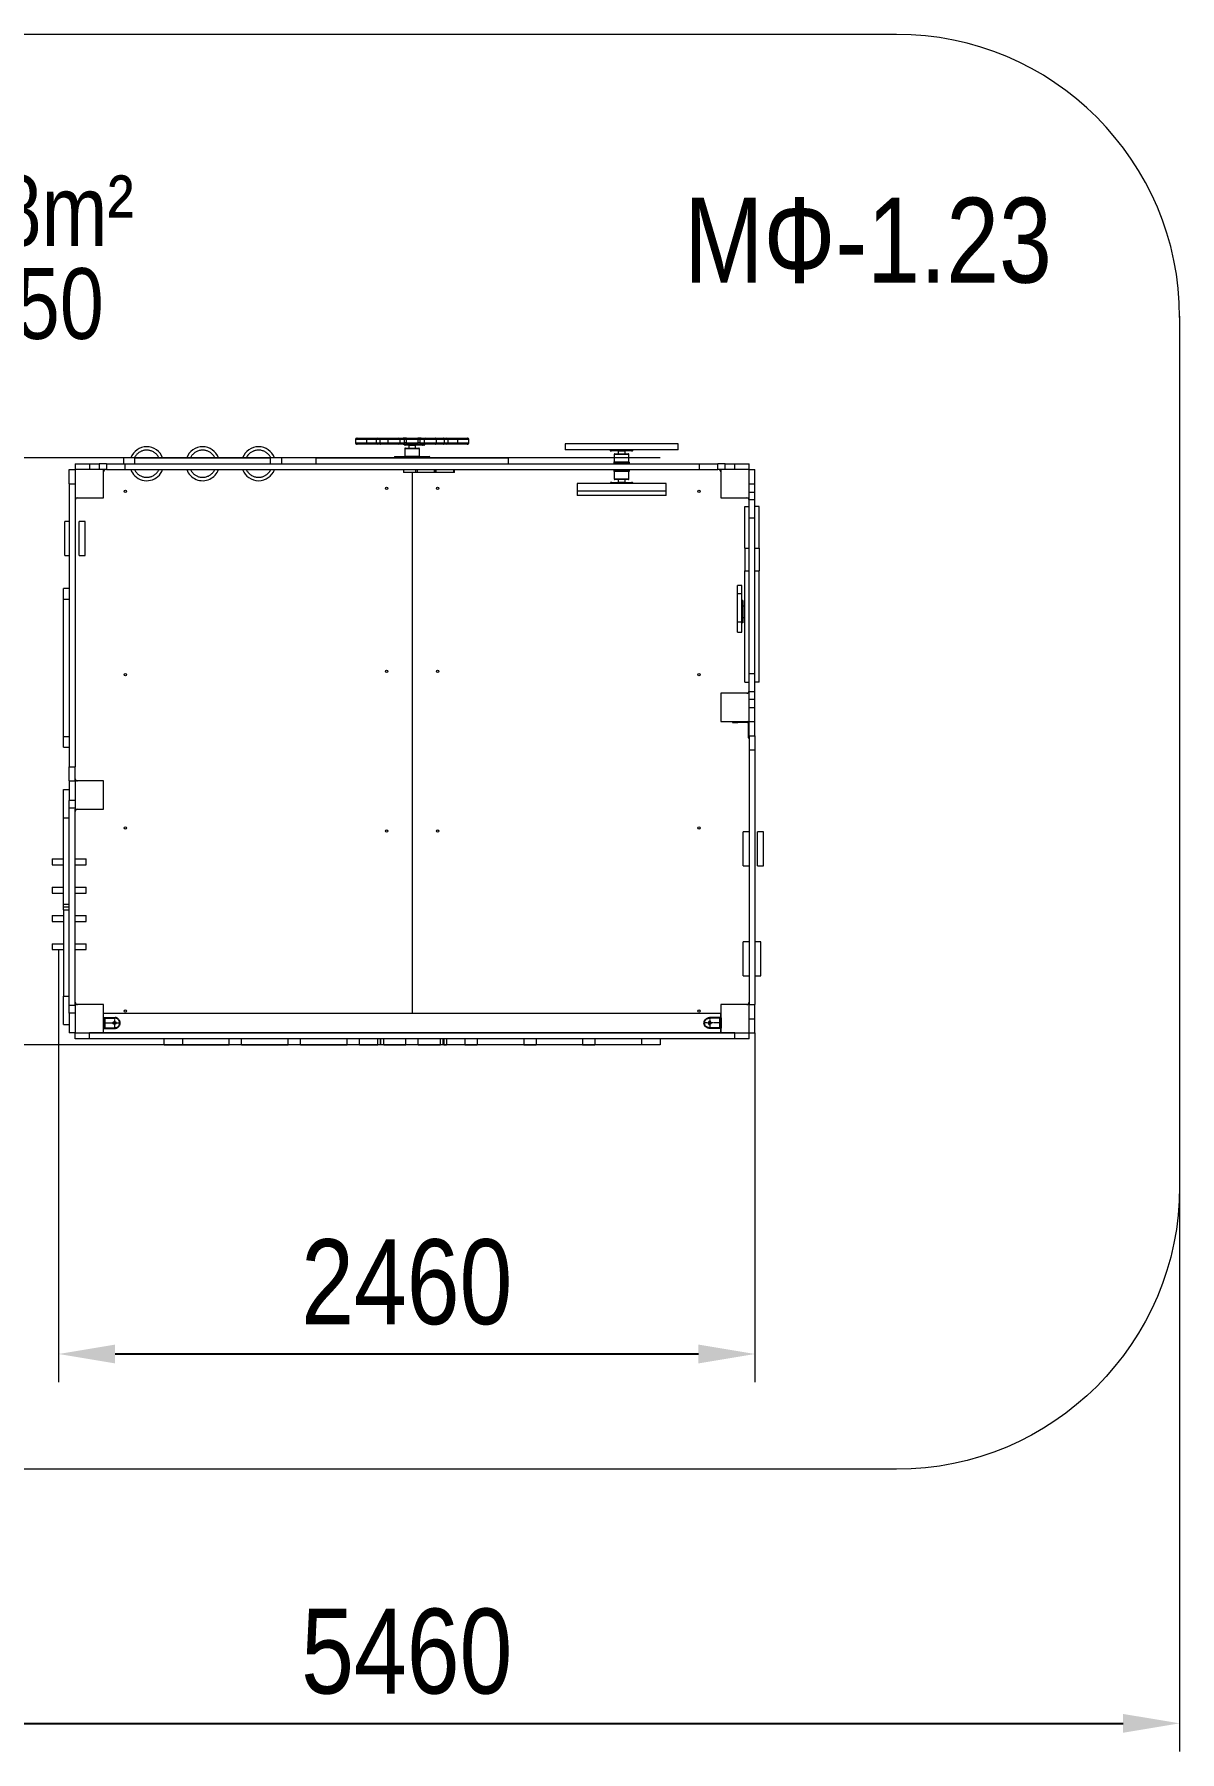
# Model space of a CAD drawing. Header units: millimetres. Extents: x -3564 to 2773, y -3514 to 2554.
# Drawn here: x -1273 to 2773, y -3514 to 2554 of the extents above; entities that cross this region are included whole.
import ezdxf

# ---------------------------------------------------------------- set-up
doc = ezdxf.new("R2010")
doc.units = ezdxf.units.MM
doc.linetypes.add('ACAD_ISO02W100', pattern=[15, 12, -3])
doc.linetypes.add('CENTER2', pattern=[28.575, 19.05, -3.175, 3.175, -3.175])
for name, color, linetype in [('DiKom', 7, 'Continuous'), ('DIKOM_АРТИКУЛ', 7, 'Continuous'), ('DIKOM_РАЗМЕР_ЗОНА', 7, 'Continuous'), ('DIKOM_РАЗМЕР_ОБЪЕКТА', 7, 'Continuous')]:
    doc.layers.add(name, color=color, linetype=linetype)
doc.layers.add('Невид.', color=5, linetype='ACAD_ISO02W100', lineweight=25)
doc.layers.add('Оси', color=1, linetype='CENTER2', lineweight=15)
doc.styles.add('style1', font='arialbd.ttf', dxfattribs={"width": 0.8})
doc.dimstyles.new('1-50', dxfattribs={"dimtxt": 300, "dimasz": 200, "dimexe": 100, "dimexo": 0, "dimgap": 100, "dimtad": 1, "dimtoh": 1, "dimtxsty": 'style1', "dimcen": 200, "dimclrd": 7, "dimclre": 7, "dimclrt": 7, "dimadec": 1, "dimazin": 2, "dimtfac": 1, "dimtmove": 0, "dimatfit": 2, "dimfxl": 0, "dimlwd": 25, "dimlwe": 18, "dimarcsym": 0})

# ---------------------------------------------------------------- blocks, each defined once
blk = doc.blocks.new('*D12')
at = {"layer": 'Defpoints', "color": 0, "transparency": 16777216}
for p in [(-2687.5, -1516.3), (2772.5, -1516.3), (2772.5, -3413.9)]:
    blk.add_point(p, dxfattribs=at)
at = {"layer": 'DIKOM_РАЗМЕР_ЗОНА', "color": 7, "lineweight": 18, "transparency": 16777216}
for p, q in [((-2687.5, -1516.3), (-2687.5, -3513.9)), ((2772.5, -1516.3), (2772.5, -3513.9))]:
    blk.add_line(p, q, dxfattribs=at)
at = {"layer": 'DIKOM_РАЗМЕР_ЗОНА', "color": 7, "lineweight": 25, "transparency": 16777216}
blk.add_line((-2487.5, -3413.9), (2572.5, -3413.9), dxfattribs=at)
at = {"layer": 'DIKOM_РАЗМЕР_ЗОНА', "color": 7, "transparency": 16777216}
for points in [[(-2487.5, -3380.6), (-2487.5, -3447.2), (-2687.5, -3413.9)], [(2572.5, -3380.6), (2572.5, -3447.2), (2772.5, -3413.9)]]:
    blk.add_solid(points, dxfattribs=at)
at = {"layer": 'DIKOM_РАЗМЕР_ЗОНА', "color": 7, "transparency": 16777216, "insert": (42.5, -3160.7), "char_height": 300, "attachment_point": 5, "style": 'style1'}
blk.add_mtext('{\\fArial|b0|i0|c204|p34;5460}', dxfattribs=at)
blk = doc.blocks.new('A$C713B4962')
at = {"layer": 'Невид.', "ltscale": 0.25}
for p, q in [((0, 2), (0, 42)), ((0, 5), (36, 5)), ((0, 2), (36, 2)), ((36, 2), (36, 42))]:
    blk.add_line(p, q, dxfattribs=at)
blk.add_circle((18, 41), 4.5, dxfattribs=at)
blk.add_arc((18, 42), 18, 0, 180, dxfattribs=at)
at = {"layer": 'Оси', "ltscale": 0.25}
for p, q in [((0, 41), (36, 41)), ((18, 0), (18, 60))]:
    blk.add_line(p, q, dxfattribs=at)
blk = doc.blocks.new('*D10')
at = {"layer": 'Defpoints', "color": 0, "transparency": 16777216}
for p in [(-1187.5, -680.3), (1272.5, -974.3), (1272.5, -2108.9)]:
    blk.add_point(p, dxfattribs=at)
at = {"layer": 'DIKOM_РАЗМЕР_ОБЪЕКТА', "color": 7, "lineweight": 18, "transparency": 16777216}
for p, q in [((-1187.5, -680.3), (-1187.5, -2208.9)), ((1272.5, -974.3), (1272.5, -2208.9))]:
    blk.add_line(p, q, dxfattribs=at)
at = {"layer": 'DIKOM_РАЗМЕР_ОБЪЕКТА', "color": 7, "lineweight": 25, "transparency": 16777216}
blk.add_line((-987.5, -2108.9), (1072.5, -2108.9), dxfattribs=at)
at = {"layer": 'DIKOM_РАЗМЕР_ОБЪЕКТА', "color": 7, "transparency": 16777216}
for points in [[(-987.5, -2075.6), (-987.5, -2142.2), (-1187.5, -2108.9)], [(1072.5, -2075.6), (1072.5, -2142.2), (1272.5, -2108.9)]]:
    blk.add_solid(points, dxfattribs=at)
at = {"layer": 'DIKOM_РАЗМЕР_ОБЪЕКТА', "color": 7, "transparency": 16777216, "insert": (42.5, -1855.7), "char_height": 300, "attachment_point": 5, "style": 'style1'}
blk.add_mtext('{\\fArial|b0|i0|c204|p34;2460}', dxfattribs=at)
blk = doc.blocks.new('*D11')
at = {"layer": 'Defpoints', "color": 0, "transparency": 16777216}
for p in [(-1476, 1057.7), (937.5, 1057.7), (937.5, -1016.3)]:
    blk.add_point(p, dxfattribs=at)
at = {"layer": 'DIKOM_РАЗМЕР_ОБЪЕКТА', "color": 7, "lineweight": 18, "transparency": 16777216}
for p, q in [((937.5, 1057.7), (-1576, 1057.7)), ((937.5, -1016.3), (-1576, -1016.3))]:
    blk.add_line(p, q, dxfattribs=at)
at = {"layer": 'DIKOM_РАЗМЕР_ОБЪЕКТА', "color": 7, "lineweight": 25, "transparency": 16777216}
blk.add_line((-1476, -816.3), (-1476, 857.7), dxfattribs=at)
at = {"layer": 'DIKOM_РАЗМЕР_ОБЪЕКТА', "color": 7, "transparency": 16777216}
for points in [[(-1509.3, 857.7), (-1442.6, 857.7), (-1476, 1057.7)], [(-1509.3, -816.3), (-1442.6, -816.3), (-1476, -1016.3)]]:
    blk.add_solid(points, dxfattribs=at)
at = {"layer": 'DIKOM_РАЗМЕР_ОБЪЕКТА', "color": 7, "transparency": 16777216, "insert": (-1729.2, 20.7), "char_height": 300, "attachment_point": 5, "rotation": 90, "style": 'style1'}
blk.add_mtext('{\\fArial|b0|i0|c204|p34;2070}', dxfattribs=at)

msp = doc.modelspace()

# ---------------------------------------------------------------- linework, layer by layer
at = {"layer": 'DiKom', "color": 7, "linetype": 'Continuous', "lineweight": 15}
for p, q in [((-138.482, 1121.719), (-138.482, 1110.719)), ((-137.77, 1121.719), (-138.482, 1121.719)), ((-138.482, 1110.719), (-137.77, 1110.719)), ((-100.112, 1121.719), (-137.77, 1121.719)), ((-137.77, 1110.719), (-137.77, 1121.719)), ((-137.77, 1110.719), (-100.112, 1110.719)), ((-133.482, 1126.719), (-132.788, 1126.719)), ((-132.788, 1105.719), (-133.482, 1105.719)), ((-132.788, 1126.719), (-101.406, 1126.719)), ((-101.406, 1105.719), (-132.788, 1105.719)), ((-101.406, 1126.719), (-60.591, 1126.719)), ((-60.591, 1105.719), (-101.406, 1105.719)), ((-100.112, 1121.719), (-100.112, 1110.719)), ((-65.591, 1121.719), (-100.112, 1121.719)), ((-100.112, 1110.719), (-65.591, 1110.719)), ((-65.591, 1121.719), (-65.591, 1110.719)), ((-52.727, 1121.719), (-65.591, 1121.719)), ((-65.591, 1110.719), (-52.727, 1110.719)), ((-60.591, 1126.719), (-49.871, 1126.719)), ((-49.871, 1105.719), (-60.591, 1105.719)), ((-23.525, 1121.719), (-52.727, 1121.719)), ((-52.727, 1121.719), (-52.727, 1110.719)), ((-52.727, 1110.719), (-23.525, 1110.719)), ((-49.871, 1126.719), (-21.399, 1126.719)), ((-21.399, 1105.719), (-49.871, 1105.719)), ((18.209, 1121.719), (-23.525, 1121.719)), ((-23.525, 1110.719), (-23.525, 1121.719)), ((-23.525, 1110.719), (18.209, 1110.719)), ((-21.399, 1126.719), (13.38, 1126.719)), ((13.38, 1105.719), (-21.399, 1105.719)), ((13.38, 1126.719), (29.543, 1126.719)), ((29.543, 1105.719), (13.38, 1105.719)), ((18.209, 1121.719), (18.209, 1110.719)), ((34.373, 1121.719), (18.209, 1121.719)), ((18.209, 1110.719), (34.373, 1110.719)), ((41.328, 1126.719), (29.543, 1126.719)), ((29.543, 1105.719), (41.328, 1105.719)), ((34.373, 1110.719), (34.373, 1121.719)), ((40.265, 1121.719), (34.373, 1121.719)), ((40.265, 1110.719), (34.373, 1110.719)), ((34.576, 1105.719), (34.576, 1103.719)), ((34.576, 1103.719), (51.705, 1103.719)), ((50.279, 1101.719), (36.576, 1101.719)), ((40.265, 1121.719), (40.265, 1110.719)), ((82.771, 1121.719), (40.265, 1121.719)), ((40.265, 1110.719), (82.771, 1110.719)), ((41.328, 1126.719), (81.708, 1126.719)), ((81.708, 1105.719), (41.328, 1105.719)), ((49.518, 1100.719), (49.518, 1091.719)), ((55.518, 1100.719), (49.518, 1100.719)), ((97.408, 1101.719), (50.279, 1101.719)), ((51.705, 1103.719), (51.705, 1105.719)), ((51.705, 1103.719), (97.91, 1103.719)), ((73.518, 1100.719), (55.518, 1100.719)), ((73.518, 1091.719), (73.518, 1100.719)), ((93.493, 1126.719), (81.708, 1126.719)), ((81.708, 1105.719), (93.493, 1105.719)), ((88.663, 1121.719), (82.771, 1121.719)), ((82.771, 1110.719), (82.771, 1121.719)), ((88.663, 1110.719), (82.771, 1110.719)), ((104.827, 1121.719), (88.663, 1121.719)), ((88.663, 1121.719), (88.663, 1110.719)), ((88.663, 1110.719), (104.827, 1110.719)), ((93.493, 1126.719), (109.656, 1126.719)), ((109.656, 1105.719), (93.493, 1105.719)), ((103.402, 1101.719), (97.408, 1101.719)), ((97.91, 1103.719), (97.91, 1105.719)), ((97.91, 1103.719), (105.402, 1103.719)), ((146.561, 1121.719), (104.827, 1121.719)), ((104.827, 1110.719), (104.827, 1121.719)), ((104.827, 1110.719), (146.561, 1110.719)), ((105.402, 1103.719), (105.402, 1105.719)), ((109.656, 1126.719), (144.435, 1126.719)), ((144.435, 1105.719), (109.656, 1105.719)), ((144.435, 1126.719), (172.907, 1126.719)), ((172.907, 1105.719), (144.435, 1105.719)), ((146.561, 1121.719), (146.561, 1110.719)), ((175.763, 1121.719), (146.561, 1121.719)), ((146.561, 1110.719), (175.763, 1110.719)), ((172.907, 1126.719), (183.626, 1126.719)), ((183.626, 1105.719), (172.907, 1105.719)), ((175.763, 1110.719), (175.763, 1121.719)), ((188.626, 1121.719), (175.763, 1121.719)), ((175.763, 1110.719), (188.626, 1110.719)), ((183.626, 1126.719), (224.442, 1126.719)), ((224.442, 1105.719), (183.626, 1105.719)), ((188.626, 1110.719), (188.626, 1121.719)), ((223.148, 1121.719), (188.626, 1121.719)), ((188.626, 1110.719), (223.148, 1110.719)), ((260.806, 1121.719), (223.148, 1121.719)), ((223.148, 1110.719), (223.148, 1121.719)), ((223.148, 1110.719), (260.806, 1110.719)), ((224.442, 1126.719), (255.824, 1126.719)), ((255.824, 1105.719), (224.442, 1105.719)), ((255.824, 1126.719), (256.518, 1126.719)), ((256.518, 1105.719), (255.824, 1105.719)), ((260.806, 1121.719), (260.806, 1110.719)), ((261.518, 1121.719), (260.806, 1121.719)), ((260.806, 1110.719), (261.518, 1110.719)), ((261.518, 1110.719), (261.518, 1121.719)), ((601.518, 1106.719), (601.518, 1085.719)), ((601.518, 1106.719), (601.518, 1085.719)), ((1001.518, 1106.719), (601.518, 1106.719)), ((1001.518, 1085.719), (1001.518, 1106.719)), ((1001.518, 1085.719), (1001.518, 1106.719)), ((-1128.482, 1036.719), (-1128.482, 1015.719)), ((-1128.482, 1036.719), (-1078.482, 1036.719)), ((-1078.482, 1036.719), (-1078.482, 1015.719)), ((-1078.482, 1036.719), (-1043.977, 1036.719)), ((-1043.977, 1036.719), (-1043.977, 1015.719)), ((-1017.747, 1036.719), (-1043.977, 1036.719)), ((-1017.747, 1036.719), (-1017.747, 1015.719)), ((-1017.747, 1036.719), (-953.482, 1036.719)), ((-958.482, 1057.719), (-958.482, 1036.719)), ((-918.482, 1057.719), (-958.482, 1057.719)), ((-958.482, 1048.719), (-958.482, 1036.719)), ((-953.482, 1036.719), (-953.482, 1015.719)), ((-953.482, 1036.719), (1076.518, 1036.719)), ((-918.482, 1036.719), (-918.482, 1057.719)), ((-918.482, 1057.719), (-438.482, 1057.719)), ((-438.482, 1036.719), (-438.482, 1057.719)), ((-398.482, 1057.719), (-438.482, 1057.719)), ((-398.482, 1036.719), (-398.482, 1057.719)), ((-398.482, 1036.719), (-398.482, 1048.719)), ((-278.482, 1056.719), (-278.482, 1036.719)), ((401.518, 1056.719), (-278.482, 1056.719)), ((-1.112, 1059.719), (-1.112, 1056.719)), ((17.304, 1059.719), (-1.112, 1059.719)), ((0.888, 1061.719), (17.365, 1061.719)), ((17.304, 1059.719), (17.304, 1056.719)), ((42.577, 1059.719), (17.304, 1059.719)), ((17.365, 1061.719), (43.144, 1061.719)), ((35.518, 1089.719), (35.518, 1063.719)), ((61.518, 1089.719), (35.518, 1089.719)), ((35.518, 1063.719), (61.518, 1063.719)), ((37.518, 1091.719), (61.518, 1091.719)), ((51.173, 1060.255), (51.173, 1056.719)), ((71.863, 1060.255), (51.173, 1060.255)), ((51.543, 1061.987), (71.493, 1061.987)), ((61.518, 1091.719), (85.518, 1091.719)), ((87.518, 1089.719), (61.518, 1089.719)), ((61.518, 1063.719), (87.518, 1063.719)), ((71.863, 1060.255), (71.863, 1056.719)), ((79.522, 1061.724), (79.891, 1061.719)), ((79.891, 1061.719), (105.671, 1061.719)), ((105.732, 1059.719), (80.458, 1059.719)), ((87.518, 1063.719), (87.518, 1089.719)), ((105.671, 1061.719), (122.148, 1061.719)), ((105.732, 1059.719), (105.732, 1056.719)), ((124.148, 1059.719), (105.732, 1059.719)), ((124.148, 1056.719), (124.148, 1059.719)), ((401.518, 1036.719), (401.518, 1056.719)), ((1001.518, 1085.719), (601.518, 1085.719)), ((760.833, 1085.719), (760.833, 1083.719)), ((760.833, 1083.719), (764.455, 1083.719)), ((765.731, 1081.719), (762.833, 1081.719)), ((764.455, 1083.719), (764.455, 1085.719)), ((764.455, 1083.719), (782.125, 1083.719)), ((783.815, 1081.719), (765.731, 1081.719)), ((773.518, 1040.255), (773.518, 1036.719)), ((773.518, 1040.255), (773.518, 1036.719)), ((775.498, 1040.255), (773.518, 1040.255)), ((775.499, 1040.255), (773.518, 1040.255)), ((774.518, 1041.987), (776.433, 1041.987)), ((774.518, 1041.987), (776.428, 1041.987)), ((775.499, 1040.255), (775.499, 1036.719)), ((775.518, 1069.719), (775.518, 1043.719)), ((775.518, 1069.719), (775.518, 1043.719)), ((775.613, 1069.719), (775.518, 1069.719)), ((827.518, 1069.719), (775.518, 1069.719)), ((775.518, 1043.719), (827.518, 1043.719)), ((827.518, 1069.719), (775.613, 1069.719)), ((777.373, 1041.987), (777.277, 1041.927)), ((777.518, 1071.719), (825.518, 1071.719)), ((777.518, 1071.719), (825.518, 1071.719)), ((782.527, 1039.719), (778.471, 1039.719)), ((780.211, 1041.724), (780.389, 1041.719)), ((780.389, 1041.719), (784.526, 1041.719)), ((782.125, 1083.719), (791.838, 1083.719)), ((782.527, 1039.719), (782.527, 1036.719)), ((804.192, 1039.719), (782.527, 1039.719)), ((793.774, 1081.719), (783.815, 1081.719)), ((784.526, 1041.719), (804.106, 1041.719)), ((789.518, 1080.719), (789.518, 1071.719)), ((789.518, 1080.719), (789.518, 1071.719)), ((813.518, 1080.719), (789.518, 1080.719)), ((791.838, 1083.719), (791.838, 1085.719)), ((791.838, 1083.719), (803.39, 1083.719)), ((803.151, 1081.719), (793.774, 1081.719)), ((812.302, 1081.719), (803.303, 1081.719)), ((803.39, 1083.719), (814.274, 1083.719)), ((804.106, 1041.719), (822.248, 1041.719)), ((824.248, 1039.719), (804.192, 1039.719)), ((820.118, 1081.719), (812.302, 1081.719)), ((813.518, 1071.719), (813.518, 1080.719)), ((813.518, 1071.719), (813.518, 1080.719)), ((814.274, 1083.719), (814.274, 1085.719)), ((814.274, 1083.719), (821.894, 1083.719)), ((836.472, 1081.719), (820.118, 1081.719)), ((821.894, 1083.719), (837.875, 1083.719)), ((822.248, 1041.719), (824.14, 1041.719)), ((824.14, 1041.719), (824.39, 1041.739)), ((824.248, 1036.719), (824.248, 1039.719)), ((826.1, 1039.719), (824.248, 1039.719)), ((826.608, 1041.987), (828.518, 1041.987)), ((827.369, 1041.987), (828.518, 1041.987)), ((827.518, 1043.719), (827.518, 1069.719)), ((827.518, 1043.719), (827.518, 1069.719)), ((828.326, 1040.255), (828.326, 1036.719)), ((829.518, 1040.255), (828.326, 1040.255)), ((829.518, 1036.719), (829.518, 1040.255)), ((829.518, 1036.719), (829.518, 1040.255)), ((838.862, 1081.719), (836.472, 1081.719)), ((837.875, 1083.719), (837.875, 1085.719)), ((837.875, 1083.719), (840.862, 1083.719)), ((840.862, 1083.719), (840.862, 1085.719)), ((1076.518, 1015.719), (1076.518, 1036.719)), ((1076.518, 1036.719), (1140.782, 1036.719)), ((1140.782, 1015.719), (1140.782, 1036.719)), ((1167.013, 1036.719), (1140.782, 1036.719)), ((1167.013, 1015.719), (1167.013, 1036.719)), ((1167.013, 1036.719), (1201.518, 1036.719)), ((1201.518, 1015.719), (1201.518, 1036.719)), ((1201.518, 1036.719), (1251.518, 1036.719)), ((1251.518, 1015.719), (1251.518, 1036.719)), ((-1149.482, 1015.719), (-1128.482, 1015.719)), ((-1149.482, 965.719), (-1149.482, 1015.719)), ((-1036.6, 1015.719), (-1128.482, 1015.719)), ((-1128.482, 1015.719), (-1128.482, 915.719)), ((-1017.747, 1015.719), (-1036.6, 1015.719)), ((-1028.482, 915.719), (-1028.482, 1015.719)), ((-1017.747, 1015.719), (-953.482, 1015.719)), ((-953.482, 1015.719), (1076.518, 1015.719)), ((31.518, 1015.719), (31.518, 1005.719)), ((75.158, 1005.719), (31.518, 1005.719)), ((61.518, 1005.719), (61.518, -904.281)), ((75.158, 1005.719), (75.158, 1015.719)), ((80.635, 1005.719), (75.158, 1005.719)), ((80.635, 1005.719), (80.635, 1015.719)), ((140.212, 1005.719), (80.635, 1005.719)), ((140.212, 1005.719), (140.212, 1015.719)), ((140.828, 1005.719), (140.212, 1005.719)), ((140.828, 1015.719), (140.828, 1005.719)), ((146.066, 1005.719), (140.828, 1005.719)), ((146.066, 1005.719), (146.066, 1015.719)), ((209.161, 1005.719), (146.066, 1005.719)), ((209.161, 1005.719), (209.161, 1015.719)), ((211.066, 1005.719), (209.161, 1005.719)), ((211.066, 1005.719), (211.066, 1015.719)), ((773.518, 1015.719), (773.518, 1012.183)), ((773.518, 1012.183), (775.499, 1012.183)), ((776.428, 1010.451), (774.518, 1010.451)), ((775.499, 1012.183), (775.499, 1015.719)), ((775.518, 1008.719), (775.518, 982.719)), ((827.518, 1008.719), (775.518, 1008.719)), ((775.518, 982.719), (827.518, 982.719)), ((825.518, 980.719), (777.518, 980.719)), ((778.471, 1012.719), (782.527, 1012.719)), ((784.526, 1010.719), (780.389, 1010.719)), ((782.527, 1012.719), (782.527, 1015.719)), ((782.527, 1012.719), (820.509, 1012.719)), ((818.51, 1010.719), (784.526, 1010.719)), ((789.518, 980.719), (789.518, 971.719)), ((789.518, 971.719), (813.518, 971.719)), ((813.518, 971.719), (813.518, 980.719)), ((822.646, 1010.719), (818.51, 1010.719)), ((820.509, 1012.719), (820.509, 1015.719)), ((820.509, 1012.719), (824.564, 1012.719)), ((822.825, 1010.714), (822.646, 1010.719)), ((828.518, 1010.451), (826.608, 1010.451)), ((827.518, 982.719), (827.518, 1008.719)), ((827.537, 1012.183), (827.537, 1015.719)), ((827.537, 1012.183), (829.518, 1012.183)), ((829.518, 1012.183), (829.518, 1015.719)), ((1076.518, 1015.719), (1140.782, 1015.719)), ((1159.636, 1015.719), (1140.782, 1015.719)), ((1151.518, 1015.719), (1151.518, 915.719)), ((1251.518, 1015.719), (1159.636, 1015.719)), ((1251.518, 1015.719), (1272.518, 1015.719)), ((1251.518, 915.719), (1251.518, 1015.719)), ((1272.518, 965.719), (1272.518, 1015.719)), ((-1149.482, 965.719), (-1128.482, 965.719)), ((-1149.482, 965.719), (-1149.482, -34.281)), ((-1128.482, 965.719), (-1128.482, -34.281)), ((-1128.482, 915.719), (-1028.482, 915.719)), ((644.608, 966.719), (644.608, 939.719)), ((958.608, 966.719), (644.608, 966.719)), ((644.608, 939.719), (644.608, 924.719)), ((958.608, 939.719), (644.608, 939.719)), ((958.608, 924.719), (644.608, 924.719)), ((762.174, 968.719), (762.174, 966.719)), ((765.161, 968.719), (762.174, 968.719)), ((764.174, 970.719), (766.564, 970.719)), ((791.838, 968.719), (765.161, 968.719)), ((765.161, 968.719), (765.161, 966.719)), ((766.564, 970.719), (793.774, 970.719)), ((811.198, 968.719), (791.838, 968.719)), ((791.838, 968.719), (791.838, 966.719)), ((793.774, 970.719), (809.262, 970.719)), ((809.262, 970.719), (836.472, 970.719)), ((811.198, 968.719), (811.198, 966.719)), ((837.875, 968.719), (811.198, 968.719)), ((836.472, 970.719), (838.862, 970.719)), ((837.875, 968.719), (837.875, 966.719)), ((840.862, 968.719), (837.875, 968.719)), ((840.862, 966.719), (840.862, 968.719)), ((958.608, 939.719), (958.608, 966.719)), ((958.608, 924.719), (958.608, 939.719)), ((1151.518, 915.719), (1251.518, 915.719)), ((1251.518, 965.719), (1272.518, 965.719)), ((1251.518, 936.214), (1272.518, 936.214)), ((1251.518, 909.983), (1251.518, 915.719)), ((1272.518, 936.214), (1272.518, 965.719)), ((1272.518, 909.983), (1272.518, 936.214)), ((1236.518, 885.464), (1251.518, 885.464)), ((1236.518, 738.534), (1236.518, 885.464)), ((1251.518, 909.983), (1272.518, 909.983)), ((1251.518, 845.719), (1251.518, 909.983)), ((1272.518, 845.719), (1272.518, 909.983)), ((1287.518, 885.464), (1272.518, 885.464)), ((1287.518, 738.534), (1287.518, 885.464)), ((-1149.482, 832.48), (-1165.482, 832.48)), ((-1165.482, 712.48), (-1165.482, 832.48)), ((-1093.482, 832.48), (-1114.482, 832.48)), ((-1114.482, 712.48), (-1114.482, 832.48)), ((-1093.482, 712.48), (-1093.482, 832.48)), ((1251.518, 845.719), (1272.518, 845.719)), ((1251.518, 295.719), (1251.518, 845.719)), ((1272.518, 295.719), (1272.518, 845.719)), ((1236.518, 738.534), (1251.518, 738.534)), ((1236.518, 738.534), (1236.518, 658.084)), ((1272.518, 738.534), (1287.518, 738.534)), ((1287.518, 738.534), (1287.518, 658.084)), ((-1165.482, 712.48), (-1149.482, 712.48)), ((-1114.482, 712.48), (-1093.482, 712.48)), ((1236.518, 658.084), (1251.518, 658.084)), ((1236.518, 264.822), (1236.518, 658.084)), ((1272.518, 658.084), (1287.518, 658.084)), ((1287.518, 264.822), (1287.518, 658.084)), ((-1149.482, 595.719), (-1170.482, 595.719)), ((-1170.482, 73.232), (-1170.482, 595.719)), ((-1170.482, 558.206), (-1149.482, 558.206)), ((1226.018, 605.886), (1211.018, 605.886)), ((1211.018, 577.692), (1211.018, 605.886)), ((1211.018, 577.692), (1226.018, 577.692)), ((1211.018, 477.957), (1211.018, 577.692)), ((1226.018, 577.692), (1226.018, 605.886)), ((1226.018, 477.957), (1226.018, 577.692)), ((1230.018, 553.014), (1226.018, 553.014)), ((1230.018, 553.014), (1230.018, 540.476)), ((1230.018, 540.476), (1226.018, 540.476)), ((1226.018, 540.476), (1226.018, 505.575)), ((1230.018, 505.575), (1226.018, 505.575)), ((1230.018, 540.476), (1230.018, 505.575)), ((1236.518, 533.014), (1230.018, 533.014)), ((1230.018, 505.575), (1230.018, 474.096)), ((1230.018, 493.014), (1236.518, 493.014)), ((1211.018, 477.957), (1226.018, 477.957)), ((1211.018, 441.216), (1211.018, 477.957)), ((1211.018, 441.216), (1226.018, 441.216)), ((1226.018, 441.216), (1226.018, 477.957)), ((1230.018, 474.096), (1226.018, 474.096)), ((1236.518, 264.822), (1251.518, 264.822)), ((1251.518, 295.719), (1272.518, 295.719)), ((1251.518, 231.454), (1251.518, 295.719)), ((1272.518, 231.454), (1272.518, 295.719)), ((1287.518, 264.822), (1272.518, 264.822)), ((1151.518, 225.719), (1151.518, 125.719)), ((1251.518, 225.719), (1151.518, 225.719)), ((1251.518, 231.454), (1272.518, 231.454)), ((1251.518, 225.719), (1251.518, 231.454)), ((1251.518, 125.719), (1251.518, 225.719)), ((1251.518, 205.224), (1272.518, 205.224)), ((1272.518, 205.224), (1272.518, 231.454)), ((1272.518, 175.719), (1272.518, 205.224)), ((1151.518, 125.719), (1251.518, 125.719)), ((1193.518, 125.719), (1193.518, 122.719)), ((1193.518, 122.719), (1211.518, 122.719)), ((1211.518, 122.719), (1211.518, 125.719)), ((1245.518, 122.719), (1211.518, 122.719)), ((1251.518, 175.719), (1272.518, 175.719)), ((1251.518, 125.719), (1272.518, 125.719)), ((1251.518, 75.719), (1251.518, 125.719)), ((1272.518, 125.719), (1272.518, 175.719)), ((1272.518, 75.719), (1272.518, 125.719)), ((-1170.482, 73.232), (-1149.482, 73.232)), ((-1170.482, 35.719), (-1170.482, 73.232)), ((1248.518, 119.719), (1248.518, 85.719)), ((1248.518, 85.719), (1251.518, 85.719)), ((1248.518, 85.719), (1248.518, 67.719)), ((1248.518, 67.719), (1251.518, 67.719)), ((1251.518, 75.719), (1272.518, 75.719)), ((1251.518, 75.719), (1251.518, 25.719)), ((1272.518, 75.719), (1272.518, 25.719)), ((-1170.482, 35.719), (-1149.482, 35.719)), ((1251.518, 25.719), (1272.518, 25.719)), ((1251.518, 25.719), (1251.518, -874.281)), ((1272.518, 25.719), (1272.518, -874.281)), ((-1149.482, -34.281), (-1128.482, -34.281)), ((-1149.482, -84.281), (-1149.482, -34.281)), ((-1128.482, -84.281), (-1128.482, -34.281)), ((-1170.482, -114.281), (-1149.482, -114.281)), ((-1170.482, -214.281), (-1170.482, -114.281)), ((-1149.482, -84.281), (-1128.482, -84.281)), ((-1149.482, -84.281), (-1149.482, -153.55)), ((-1128.482, -84.281), (-1128.482, -184.281)), ((-1028.482, -84.281), (-1128.482, -84.281)), ((-1028.482, -184.281), (-1028.482, -84.281)), ((-1128.482, -153.55), (-1149.482, -153.55)), ((-1149.482, -180.516), (-1149.482, -153.55)), ((-1128.482, -180.516), (-1149.482, -180.516)), ((-1149.482, -878.047), (-1149.482, -180.516)), ((-1170.482, -214.281), (-1149.482, -214.281)), ((-1170.482, -519.281), (-1170.482, -214.281)), ((-1128.482, -874.281), (-1128.482, -184.281)), ((-1128.482, -184.281), (-1028.482, -184.281)), ((1251.518, -264.551), (1230.518, -264.551)), ((1230.518, -384.551), (1230.518, -264.551)), ((1302.518, -264.551), (1281.518, -264.551)), ((1281.518, -384.551), (1281.518, -264.551)), ((1302.518, -384.551), (1302.518, -264.551)), ((-1209.482, -359.281), (-1209.482, -380.281)), ((-1209.482, -359.281), (-1208.572, -359.281)), ((-1208.572, -359.281), (-1170.482, -359.281)), ((-1128.482, -359.281), (-1089.482, -359.281)), ((-1089.482, -380.281), (-1089.482, -359.281)), ((-1209.482, -380.281), (-1208.572, -380.281)), ((-1208.572, -380.281), (-1170.482, -380.281)), ((-1128.482, -380.281), (-1089.482, -380.281)), ((1230.518, -384.551), (1251.518, -384.551)), ((1281.518, -384.551), (1302.518, -384.551)), ((-1209.482, -459.281), (-1209.482, -480.281)), ((-1209.482, -459.281), (-1208.572, -459.281)), ((-1209.482, -480.281), (-1208.572, -480.281)), ((-1208.572, -459.281), (-1170.482, -459.281)), ((-1208.572, -480.281), (-1170.482, -480.281)), ((-1128.482, -459.281), (-1089.482, -459.281)), ((-1128.482, -480.281), (-1089.482, -480.281)), ((-1089.482, -480.281), (-1089.482, -459.281)), ((-1170.482, -519.281), (-1149.482, -519.281)), ((-1170.482, -529.281), (-1170.482, -519.281)), ((-1170.482, -529.281), (-1149.482, -529.281)), ((-1170.482, -539.281), (-1170.482, -529.281)), ((-1170.482, -539.281), (-1149.482, -539.281)), ((-1170.482, -539.281), (-1170.482, -844.281)), ((-1209.482, -559.281), (-1209.482, -580.281)), ((-1209.482, -559.281), (-1208.572, -559.281)), ((-1209.482, -580.281), (-1208.572, -580.281)), ((-1208.572, -559.281), (-1170.482, -559.281)), ((-1208.572, -580.281), (-1170.482, -580.281)), ((-1128.482, -559.281), (-1089.482, -559.281)), ((-1128.482, -580.281), (-1089.482, -580.281)), ((-1089.482, -580.281), (-1089.482, -559.281)), ((-1209.482, -659.281), (-1209.482, -680.281)), ((-1209.482, -659.281), (-1208.572, -659.281)), ((-1208.572, -659.281), (-1170.482, -659.281)), ((-1128.482, -659.281), (-1089.482, -659.281)), ((-1089.482, -680.281), (-1089.482, -659.281)), ((1251.518, -652.188), (1230.518, -652.188)), ((1230.518, -772.188), (1230.518, -652.188)), ((1293.518, -652.188), (1272.518, -652.188)), ((1293.518, -772.188), (1293.518, -652.188)), ((-1209.482, -680.281), (-1208.572, -680.281)), ((-1208.572, -680.281), (-1170.482, -680.281)), ((-1128.482, -680.281), (-1089.482, -680.281)), ((1230.518, -772.188), (1251.518, -772.188)), ((1272.518, -772.188), (1293.518, -772.188)), ((-1170.482, -844.281), (-1149.482, -844.281)), ((-1170.482, -944.281), (-1170.482, -844.281)), ((-1128.482, -878.047), (-1149.482, -878.047)), ((-1149.482, -905.012), (-1149.482, -878.047)), ((-1128.482, -905.012), (-1149.482, -905.012)), ((-1149.482, -905.012), (-1149.482, -974.281)), ((-1128.482, -874.281), (-1128.482, -974.281)), ((-1028.482, -874.281), (-1128.482, -874.281)), ((-1028.482, -974.281), (-1028.482, -874.281)), ((-1028.482, -974.281), (-1028.482, -904.281)), ((-1028.482, -904.281), (1151.518, -904.281)), ((1251.518, -874.281), (1151.518, -874.281)), ((1151.518, -874.281), (1151.518, -974.281)), ((1151.518, -974.281), (1151.518, -904.281)), ((1251.518, -874.281), (1272.518, -874.281)), ((1251.518, -924.281), (1251.518, -874.281)), ((1251.518, -974.281), (1251.518, -874.281)), ((1272.518, -924.281), (1272.518, -874.281)), ((-1170.482, -944.281), (-1149.482, -944.281)), ((1251.518, -924.281), (1272.518, -924.281)), ((1272.518, -974.281), (1272.518, -924.281)), ((-1128.482, -974.281), (-1149.482, -974.281)), ((-1128.482, -995.281), (-1128.482, -974.281)), ((-1128.482, -974.281), (-1028.482, -974.281)), ((-1078.482, -995.281), (-1128.482, -995.281)), ((-1078.482, -995.281), (-1078.482, -974.281)), ((1201.518, -974.281), (-1078.482, -974.281)), ((1201.518, -995.281), (-1078.482, -995.281)), ((-1028.482, -974.281), (1151.518, -974.281)), ((-814.482, -1016.281), (-814.482, -995.281)), ((-814.482, -1016.281), (-748.692, -1016.281)), ((-748.692, -1016.281), (-748.692, -995.281)), ((-748.692, -1016.281), (-584.273, -1016.281)), ((-584.273, -1016.281), (-584.273, -995.281)), ((-540.692, -1016.281), (-584.273, -1016.281)), ((-540.692, -1016.281), (-540.692, -995.281)), ((-540.692, -1016.281), (-376.273, -1016.281)), ((-376.273, -1016.281), (-376.273, -995.281)), ((-332.692, -1016.281), (-376.273, -1016.281)), ((-332.692, -1016.281), (-332.692, -995.281)), ((-332.692, -1016.281), (-168.273, -1016.281)), ((-168.273, -1016.281), (-168.273, -995.281)), ((-124.692, -1016.281), (-168.273, -1016.281)), ((-124.692, -1016.281), (-124.692, -995.281)), ((-124.692, -1016.281), (-59.459, -1016.281)), ((-59.459, -1016.281), (-59.459, -995.281)), ((-50.482, -1016.281), (-59.459, -1016.281)), ((-50.482, -1016.281), (-50.482, -995.281)), ((-48.482, -1016.281), (-48.482, -995.281)), ((-38.709, -1016.281), (-48.482, -1016.281)), ((-38.709, -1016.281), (-38.709, -995.281)), ((-38.709, -1016.281), (39.727, -1016.281)), ((39.727, -1016.281), (39.727, -995.281)), ((83.308, -1016.281), (39.727, -1016.281)), ((83.308, -1016.281), (83.308, -995.281)), ((83.308, -1016.281), (161.745, -1016.281)), ((161.745, -1016.281), (161.745, -995.281)), ((171.518, -1016.281), (161.745, -1016.281)), ((171.518, -1016.281), (171.518, -995.281)), ((173.518, -995.281), (173.518, -1016.281)), ((173.518, -1016.281), (182.495, -1016.281)), ((182.495, -995.281), (182.495, -1016.281)), ((247.727, -1016.281), (182.495, -1016.281)), ((247.727, -995.281), (247.727, -1016.281)), ((247.727, -1016.281), (291.308, -1016.281)), ((291.308, -995.281), (291.308, -1016.281)), ((455.727, -1016.281), (291.308, -1016.281)), ((455.727, -995.281), (455.727, -1016.281)), ((455.727, -1016.281), (499.308, -1016.281)), ((499.308, -995.281), (499.308, -1016.281)), ((663.727, -1016.281), (499.308, -1016.281)), ((663.727, -995.281), (663.727, -1016.281)), ((663.727, -1016.281), (707.308, -1016.281)), ((707.308, -995.281), (707.308, -1016.281)), ((871.727, -1016.281), (707.308, -1016.281)), ((871.727, -995.281), (871.727, -1016.281)), ((937.518, -1016.281), (871.727, -1016.281)), ((937.518, -995.281), (937.518, -1016.281)), ((1151.518, -974.281), (1251.518, -974.281)), ((1201.518, -995.281), (1201.518, -974.281)), ((1251.518, -995.281), (1201.518, -995.281)), ((1251.518, -974.281), (1272.518, -974.281)), ((1251.518, -995.281), (1251.518, -974.281))]:
    msp.add_line(p, q, dxfattribs=at)
at = {"layer": 'DiKom', "color": 3, "lineweight": 15}
for points in [[(2772.518, 1553.719, 0.41421356), (1772.518, 2553.719), (-1687.482, 2553.719, 0.41421356), (-2687.482, 1553.719)], [(2772.518, 1557.719), (2772.518, -1516.281, -0.41421356), (1772.518, -2516.281), (-1687.482, -2516.281, -0.41421356), (-2687.482, -1516.281), (-2687.482, 1557.719)]]:
    msp.add_lwpolyline(points, format="xyb", dxfattribs=at)
at = {"layer": 'DiKom', "color": 7, "linetype": 'Continuous', "lineweight": 15, "flags": 128}
for points in [[(-101.406, 1126.719), (-101.154, 1126.623), (-100.911, 1126.338), (-100.688, 1125.876), (-100.491, 1125.254), (-100.33, 1124.497), (-100.211, 1123.632), (-100.137, 1122.694), (-100.112, 1121.719)], [(-100.112, 1110.719), (-100.137, 1109.743), (-100.211, 1108.805), (-100.33, 1107.941), (-100.491, 1107.183), (-100.688, 1106.561), (-100.911, 1106.099), (-101.154, 1105.815), (-101.406, 1105.719)], [(-49.871, 1126.719), (-50.428, 1126.623), (-50.964, 1126.338), (-51.458, 1125.876), (-51.891, 1125.254), (-52.246, 1124.497), (-52.51, 1123.632), (-52.672, 1122.694), (-52.727, 1121.719)], [(-52.727, 1110.719), (-52.672, 1109.743), (-52.51, 1108.805), (-52.246, 1107.941), (-51.891, 1107.183), (-51.458, 1106.561), (-50.964, 1106.099), (-50.428, 1105.815), (-49.871, 1105.719)], [(-21.399, 1126.719), (-21.814, 1126.623), (-22.213, 1126.338), (-22.58, 1125.876), (-22.902, 1125.254), (-23.167, 1124.497), (-23.363, 1123.632), (-23.484, 1122.694), (-23.525, 1121.719)], [(-23.525, 1110.719), (-23.484, 1109.743), (-23.363, 1108.805), (-23.167, 1107.941), (-22.902, 1107.183), (-22.58, 1106.561), (-22.213, 1106.099), (-21.814, 1105.815), (-21.399, 1105.719)], [(40.265, 1121.719), (40.285, 1122.694), (40.346, 1123.632), (40.444, 1124.497), (40.576, 1125.254), (40.737, 1125.876), (40.921, 1126.338), (41.12, 1126.623), (41.328, 1126.719)], [(41.328, 1105.719), (41.12, 1105.815), (40.921, 1106.099), (40.737, 1106.561), (40.576, 1107.183), (40.444, 1107.941), (40.346, 1108.805), (40.285, 1109.743), (40.265, 1110.719)], [(82.771, 1121.719), (82.75, 1122.694), (82.69, 1123.632), (82.592, 1124.497), (82.46, 1125.254), (82.299, 1125.876), (82.115, 1126.338), (81.915, 1126.623), (81.708, 1126.719)], [(81.708, 1105.719), (81.915, 1105.815), (82.115, 1106.099), (82.299, 1106.561), (82.46, 1107.183), (82.592, 1107.941), (82.69, 1108.805), (82.75, 1109.743), (82.771, 1110.719)], [(146.561, 1121.719), (146.52, 1122.694), (146.399, 1123.632), (146.203, 1124.497), (145.938, 1125.254), (145.616, 1125.876), (145.248, 1126.338), (144.85, 1126.623), (144.435, 1126.719)], [(144.435, 1105.719), (144.85, 1105.815), (145.248, 1106.099), (145.616, 1106.561), (145.938, 1107.183), (146.203, 1107.941), (146.399, 1108.805), (146.52, 1109.743), (146.561, 1110.719)], [(175.763, 1121.719), (175.708, 1122.694), (175.546, 1123.632), (175.282, 1124.497), (174.927, 1125.254), (174.494, 1125.876), (174, 1126.338), (173.464, 1126.623), (172.907, 1126.719)], [(172.907, 1105.719), (173.464, 1105.815), (174, 1106.099), (174.494, 1106.561), (174.927, 1107.183), (175.282, 1107.941), (175.546, 1108.805), (175.708, 1109.743), (175.763, 1110.719)], [(223.148, 1121.719), (223.173, 1122.694), (223.247, 1123.632), (223.366, 1124.497), (223.527, 1125.254), (223.723, 1125.876), (223.947, 1126.338), (224.19, 1126.623), (224.442, 1126.719)], [(224.442, 1105.719), (224.19, 1105.815), (223.947, 1106.099), (223.723, 1106.561), (223.527, 1107.183), (223.366, 1107.941), (223.247, 1108.805), (223.173, 1109.743), (223.148, 1110.719)], [(43.144, 1061.719), (43.034, 1061.68), (42.927, 1061.567), (42.829, 1061.382), (42.743, 1061.133), (42.673, 1060.83), (42.621, 1060.484), (42.588, 1060.109), (42.577, 1059.719)], [(79.891, 1061.719), (80.002, 1061.68), (80.108, 1061.567), (80.206, 1061.382), (80.292, 1061.133), (80.363, 1060.83), (80.415, 1060.484), (80.447, 1060.109), (80.458, 1059.719)], [(764.455, 1083.719), (764.48, 1083.329), (764.552, 1082.953), (764.67, 1082.608), (764.829, 1082.305), (765.022, 1082.056), (765.243, 1081.871), (765.482, 1081.757), (765.731, 1081.719)]]:
    msp.add_lwpolyline(points, dxfattribs=at)
at = {"layer": 'DiKom', "color": 7, "linetype": 'Continuous', "lineweight": 15}
for centre in [(-951.482, 938.719), (-28.482, 949.719), (151.518, 949.719), (1074.518, 938.719), (-28.482, 302.719), (151.518, 302.719), (-951.482, 291.719), (1074.518, 291.719), (-951.482, -250.281), (-28.482, -261.281), (151.518, -261.281), (1074.518, -250.281), (-951.482, -897.281), (1074.518, -897.281)]:
    msp.add_circle(centre, 4, dxfattribs=at)
for centre, radius, start, end in [((-875.982, 1036.719), 60, 20.5487448, 159.4535459), ((-678.482, 1036.719), 60, 20.5424889, 159.5126849), ((-480.982, 1036.719), 60, 20.5393705, 159.449801), ((-133.482, 1121.719), 5, 90, 180), ((-133.482, 1110.719), 5, 180, 270), ((-132.779, 1121.728), 4.991, 90.1011725, 180.1034147), ((-132.779, 1110.71), 4.991, 179.8958071, 269.8996056), ((-60.591, 1121.719), 5, 90, 180), ((-60.591, 1110.719), 5, 180, 270), ((13.293, 1121.802), 4.917, 359.0241176, 88.9901814), ((13.293, 1110.635), 4.917, 271.0090333, 0.9766677), ((29.456, 1121.802), 4.917, 359.0233209, 88.9909781), ((29.457, 1110.635), 4.917, 271.0082367, 0.9774643), ((36.576, 1103.719), 2, 180, 270), ((48.518, 1100.719), 1, 0, 90), ((49.934, 1103.473), 1.788, 281.1235666, 7.9077564), ((74.518, 1100.719), 1, 90, 180), ((93.579, 1121.802), 4.917, 91.0090219, 180.9766791), ((93.579, 1110.635), 4.917, 179.0225357, 268.9917633), ((95.541, 1103.25), 2.415, 320.6510111, 11.1881272), ((103.402, 1103.719), 2, 270, 0), ((109.743, 1121.802), 4.917, 91.0098186, 180.9758824), ((109.743, 1110.635), 4.917, 179.0233323, 268.9909667), ((183.626, 1121.719), 5, 0, 90), ((183.626, 1110.719), 5, 270, 0), ((255.815, 1121.728), 4.991, 359.8965845, 89.8995137), ((255.815, 1110.71), 4.991, 270.0997081, 0.1041936), ((256.518, 1121.719), 5, 0, 90), ((256.518, 1110.719), 5, 270, 0), ((0.888, 1059.719), 2, 90, 180), ((33.596, 1060.219), 16.3, 174.7194357, 181.757252), ((33.518, 1063.719), 2, 270, 0), ((37.518, 1089.719), 2, 90, 180), ((54.652, 1060.418), 3.483, 153.2324737, 182.6862988), ((68.383, 1060.418), 3.483, 357.3137012, 26.7675263), ((85.518, 1089.719), 2, 0, 90), ((89.518, 1063.719), 2, 180, 270), ((89.44, 1060.219), 16.3, 358.242748, 5.2805643), ((122.148, 1059.719), 2, 0, 90), ((762.833, 1083.719), 2, 180, 270), ((775.518, 1040.255), 2, 120, 180), ((773.518, 1043.719), 2, 300, 0), ((777.53, 1040.28), 2.031, 122.8448346, 180.7268765), ((777.518, 1069.719), 2, 90, 180), ((780.431, 1039.759), 1.96, 91.22712, 181.1747427), ((784.526, 1039.719), 2, 90.0137215, 180.0136045), ((788.518, 1080.719), 1, 0, 90), ((793.806, 1083.687), 1.969, 179.0815893, 269.0548179), ((812.288, 1083.705), 1.986, 270.4091842, 0.4024838), ((814.518, 1080.719), 1, 90, 180), ((822.248, 1039.719), 2, 0, 90), ((824.119, 1039.739), 1.98, 359.4209896, 89.4026037), ((825.518, 1069.719), 2, 0, 90), ((826.309, 1040.27), 2.017, 359.5574385, 58.3124245), ((829.518, 1043.719), 2, 180, 240), ((827.518, 1040.255), 2, 0, 60), ((836.11, 1083.464), 1.783, 281.7227413, 8.1965514), ((838.862, 1083.719), 2, 270, 0), ((-1020.482, 1007.719), 8, 90, 180), ((-875.982, 1036.719), 60, 200.4873151, 225.893683), ((-875.982, 1036.719), 60, 225.893683, 339.5126849), ((-678.482, 1036.719), 60, 200.4873151, 295.0403466), ((-678.482, 1036.719), 60, 295.0403466, 339.5126849), ((-480.982, 1036.719), 60, 200.4873151, 339.5126849), ((775.518, 1012.183), 2, 180, 240), ((773.518, 1008.719), 2, 0, 60), ((777.53, 1012.157), 2.031, 179.2698773, 237.155126), ((777.518, 982.719), 2, 180, 270), ((780.431, 1012.679), 1.96, 178.828623, 268.7729263), ((784.526, 1012.718), 2, 179.9898102, 269.9862788), ((788.518, 971.719), 1, 270, 0), ((814.518, 971.719), 1, 180, 270), ((818.509, 1012.718), 2, 270.0137212, 0.0101898), ((822.605, 1012.678), 1.96, 271.223672, 1.1783368), ((825.518, 982.719), 2, 270, 0), ((825.506, 1012.157), 2.031, 302.844874, 0.7301227), ((829.518, 1008.719), 2, 120, 180), ((827.518, 1012.183), 2, 300, 0), ((1143.518, 1007.719), 8, 0, 90), ((-1120.482, 907.719), 8, 90, 180), ((764.174, 968.719), 2, 90, 180), ((766.926, 968.973), 1.783, 101.7165067, 188.202786), ((793.806, 968.75), 1.969, 90.941781, 180.9218118), ((809.23, 968.75), 1.969, 359.0801373, 89.0597961), ((836.11, 968.973), 1.783, 351.7997037, 78.2810036), ((838.862, 968.719), 2, 0, 90), ((1243.518, 907.719), 8, 0, 90), ((1243.518, 233.719), 8, 270, 0), ((1245.518, 119.719), 6, 0, 90), ((1245.518, 119.719), 3, 0, 90), ((-1120.482, -76.281), 8, 180, 270), ((-1120.482, -192.281), 8, 90, 180), ((-1120.482, -866.281), 8, 180, 270), ((1243.518, -866.281), 8, 270, 0)]:
    msp.add_arc(centre, radius, start, end, dxfattribs=at)
for points, knots in [([(-842.574, 1071.185), (-844.023, 1072.494), (-846.966, 1075.151), (-852.034, 1078.458), (-857.149, 1080.987), (-862.15, 1082.768), (-866.898, 1083.936), (-871.776, 1084.621), (-876.732, 1084.798), (-881.68, 1084.466), (-886.534, 1083.63), (-891.244, 1082.315), (-896.185, 1080.377), (-901.228, 1077.698), (-906.157, 1074.204), (-910.539, 1070.212), (-914.37, 1065.701), (-917.253, 1061.52), (-918.57, 1058.708), (-919.034, 1057.719)], [0, 0, 0, 0, 0.06462987, 0.13126259, 0.19977134, 0.25332434, 0.30688357, 0.36157632, 0.41627508, 0.47096779, 0.52566641, 0.5792196, 0.63277864, 0.70128207, 0.7679167, 0.83255027, 0.89717878, 0.96381296, 1, 1, 1, 1]), ([(-832.898, 1057.719), (-833.615, 1059.145), (-835.235, 1062.368), (-838.485, 1066.913), (-841.225, 1069.776), (-842.574, 1071.185)], [0, 0, 0, 0, 0.28706081, 0.64896346, 1, 1, 1, 1]), ([(-698.798, 1080.207), (-700.537, 1079.319), (-704.068, 1077.515), (-708.962, 1073.956), (-713.149, 1070.078), (-716.586, 1066.035), (-719.382, 1062.043), (-720.886, 1059.164), (-721.642, 1057.719)], [0, 0, 0, 0, 0.17908515, 0.36371745, 0.55354793, 0.70193969, 0.85034514, 1, 1, 1, 1]), ([(-635.365, 1057.719), (-636.138, 1059.224), (-637.829, 1062.521), (-641.247, 1067.197), (-645.124, 1071.384), (-649.163, 1074.828), (-653.185, 1077.609), (-657.499, 1079.986), (-662.068, 1081.915), (-666.81, 1083.367), (-671.644, 1084.313), (-676.513, 1084.761), (-681.821, 1084.711), (-687.482, 1083.992), (-693.352, 1082.521), (-697.001, 1080.971), (-698.798, 1080.207)], [0, 0, 0, 0, 0.06800207, 0.14887501, 0.23202086, 0.29701599, 0.36201867, 0.42839697, 0.49478322, 0.56116121, 0.62754713, 0.6925422, 0.75754482, 0.84068477, 0.92155698, 1, 1, 1, 1]), ([(-437.888, 1057.719), (-438.174, 1058.34), (-439.151, 1060.461), (-441.295, 1063.837), (-444.259, 1067.764), (-447.608, 1071.331), (-451.609, 1074.817), (-456.316, 1078.049), (-461.693, 1080.807), (-467.259, 1082.839), (-473.03, 1084.18), (-479.04, 1084.81), (-484.748, 1084.677), (-490.005, 1083.947), (-494.756, 1082.787), (-499.397, 1081.14), (-503.874, 1079.005), (-508.109, 1076.424), (-512.025, 1073.437), (-515.598, 1070.096), (-519.067, 1066.085), (-521.981, 1061.975), (-523.468, 1058.916), (-524.051, 1057.719)], [0, 0, 0, 0, 0.01913354, 0.06531477, 0.11150033, 0.15671945, 0.20194319, 0.25978557, 0.31605, 0.37062407, 0.42519449, 0.48145883, 0.53930555, 0.5845242, 0.62974812, 0.67592854, 0.72211494, 0.7682957, 0.8144817, 0.85970079, 0.90492412, 0.96276649, 1, 1, 1, 1]), ([(51.173, 1060.255), (50.786, 1060.25), (49.179, 1060.233), (46.333, 1059.912), (43.83, 1059.783), (42.577, 1059.719)], [0, 0, 0, 0, 0.13683768, 0.56816735, 1, 1, 1, 1]), ([(43.144, 1061.719), (44.32, 1061.753), (46.674, 1061.823), (49.493, 1061.976), (51.135, 1061.985), (51.543, 1061.987)], [0, 0, 0, 0, 0.428531668, 0.85797459, 1, 1, 1, 1]), ([(71.493, 1061.987), (72.736, 1061.965), (75.225, 1061.923), (77.867, 1061.743), (79.291, 1061.727), (79.522, 1061.724)], [0, 0, 0, 0, 0.45501079, 0.91158028, 1, 1, 1, 1]), ([(80.458, 1059.719), (80.06, 1059.726), (78.406, 1059.754), (75.534, 1060.113), (73.087, 1060.207), (71.863, 1060.255)], [0, 0, 0, 0, 0.13684944, 0.56821049, 1, 1, 1, 1]), ([(778.471, 1039.719), (778.352, 1039.726), (777.856, 1039.754), (776.91, 1040.113), (775.969, 1040.207), (775.499, 1040.255)], [0, 0, 0, 0, 0.13684781, 0.56820536, 1, 1, 1, 1]), ([(776.428, 1041.987), (776.948, 1041.965), (777.988, 1041.923), (779.321, 1041.742), (780.083, 1041.726), (780.211, 1041.724)], [0, 0, 0, 0, 0.45318416, 0.90792505, 1, 1, 1, 1]), ([(777.373, 1041.987), (777.997, 1041.966), (779.247, 1041.925), (780.725, 1041.747), (781.528, 1041.731), (781.598, 1041.729)], [0, 0, 0, 0, 0.47612514, 0.95388082, 1, 1, 1, 1]), ([(824.39, 1041.739), (824.817, 1041.768), (825.758, 1041.832), (826.717, 1041.976), (827.239, 1041.985), (827.369, 1041.987)], [0, 0, 0, 0, 0.3847738, 0.8471086, 1, 1, 1, 1]), ([(828.326, 1040.255), (828.208, 1040.25), (827.716, 1040.233), (826.932, 1039.912), (826.377, 1039.783), (826.1, 1039.719)], [0, 0, 0, 0, 0.13683482, 0.56817499, 1, 1, 1, 1]), ([(-919.066, 1015.719), (-918.35, 1014.293), (-916.729, 1011.069), (-913.479, 1006.524), (-910.739, 1003.662), (-909.39, 1002.252)], [0, 0, 0, 0, 0.28706138, 0.64896581, 1, 1, 1, 1]), ([(-909.39, 1002.252), (-907.941, 1000.944), (-904.998, 998.286), (-899.93, 994.979), (-894.815, 992.45), (-889.815, 990.669), (-885.066, 989.502), (-880.189, 988.816), (-875.232, 988.64), (-870.284, 988.971), (-865.43, 989.808), (-860.72, 991.122), (-855.779, 993.06), (-850.737, 995.739), (-845.807, 999.233), (-841.425, 1003.225), (-837.594, 1007.736), (-834.711, 1011.917), (-833.394, 1014.729), (-832.931, 1015.719)], [0, 0, 0, 0, 0.06463068, 0.13126321, 0.19977206, 0.25332502, 0.30688405, 0.36157676, 0.41627548, 0.47096815, 0.52566689, 0.57921988, 0.63277903, 0.70128241, 0.76791685, 0.83255049, 0.89717885, 0.96381417, 1, 1, 1, 1]), ([(-721.599, 1015.719), (-720.826, 1014.213), (-719.135, 1010.916), (-715.717, 1006.24), (-711.841, 1002.054), (-707.801, 998.61), (-703.779, 995.828), (-699.465, 993.452), (-694.896, 991.522), (-690.154, 990.07), (-685.321, 989.125), (-680.451, 988.677), (-675.143, 988.727), (-669.482, 989.446), (-663.613, 990.916), (-659.963, 992.467), (-658.166, 993.23)], [0, 0, 0, 0, 0.0680021, 0.14887508, 0.23202097, 0.29701614, 0.36201853, 0.42839721, 0.49478312, 0.56116153, 0.62754678, 0.69254242, 0.75754508, 0.84068467, 0.92155731, 1, 1, 1, 1]), ([(-658.166, 993.23), (-656.427, 994.118), (-652.896, 995.922), (-648.002, 999.481), (-643.816, 1003.36), (-640.378, 1007.402), (-637.583, 1011.395), (-636.078, 1014.273), (-635.322, 1015.719)], [0, 0, 0, 0, 0.17908593, 0.36371822, 0.55354802, 0.70194036, 0.85034879, 1, 1, 1, 1]), ([(-524.076, 1015.719), (-523.79, 1015.097), (-522.813, 1012.977), (-520.669, 1009.6), (-517.706, 1005.673), (-514.357, 1002.107), (-510.356, 998.621), (-505.648, 995.389), (-500.271, 992.63), (-494.706, 990.598), (-488.934, 989.257), (-482.924, 988.627), (-477.216, 988.76), (-471.959, 989.49), (-467.209, 990.651), (-462.567, 992.298), (-458.091, 994.433), (-453.855, 997.014), (-449.94, 1000), (-446.366, 1003.341), (-442.898, 1007.352), (-439.983, 1011.463), (-438.496, 1014.521), (-437.914, 1015.719)], [0, 0, 0, 0, 0.019133547, 0.065313864, 0.111500334, 0.156719478, 0.201942521, 0.259785104, 0.316049565, 0.370624198, 0.425194106, 0.481459035, 0.53930579, 0.584524469, 0.629747876, 0.675929223, 0.722114665, 0.768295457, 0.814481485, 0.859701009, 0.904923998, 0.962766724, 1, 1, 1, 1]), ([(775.499, 1012.183), (775.651, 1012.187), (776.282, 1012.205), (777.314, 1012.526), (778.085, 1012.654), (778.471, 1012.719)], [0, 0, 0, 0, 0.13683237, 0.56817647, 1, 1, 1, 1]), ([(780.389, 1010.719), (779.773, 1010.684), (778.54, 1010.615), (777.258, 1010.461), (776.593, 1010.453), (776.428, 1010.451)], [0, 0, 0, 0, 0.42852774, 0.85797802, 1, 1, 1, 1]), ([(826.608, 1010.451), (826.088, 1010.472), (825.048, 1010.514), (823.715, 1010.695), (822.953, 1010.711), (822.825, 1010.714)], [0, 0, 0, 0, 0.45319008, 0.907924816, 1, 1, 1, 1]), ([(824.564, 1012.719), (824.684, 1012.712), (825.18, 1012.683), (826.126, 1012.324), (827.066, 1012.23), (827.537, 1012.183)], [0, 0, 0, 0, 0.1368511, 0.56820299, 1, 1, 1, 1])]:
    msp.add_open_spline(points, degree=3, knots=knots, dxfattribs=at)

# ---------------------------------------------------------------- block references
at = {"layer": 'DiKom', "color": 7, "linetype": 'Continuous', "lineweight": 15, "rotation": 270}
msp.add_blockref('A$C713B4962', (-1030.482, -921.281), dxfattribs=at)
at = {"layer": 'DiKom', "color": 7, "linetype": 'Continuous', "lineweight": 15, "xscale": -1, "rotation": 90}
msp.add_blockref('A$C713B4962', (1153.518, -921.281), dxfattribs=at)

# ---------------------------------------------------------------- texts
at = {"layer": 'DIKOM_АРТИКУЛ', "insert": (1022.875, 1976.41), "char_height": 300, "attachment_point": 1, "style": 'style1'}
msp.add_mtext_dynamic_manual_height_columns('{\\fArial|b0|i0|c204|p34;MФ-1.23}', width=1458.37929, gutter_width=20, heights=[0], dxfattribs=at)
at = {"layer": 'DIKOM_РАЗМЕР_ОБЪЕКТА', "insert": (-1791.026, 2055.75), "char_height": 250, "attachment_point": 1, "style": 'style1'}
msp.add_mtext_dynamic_manual_height_columns('{\\fArial|b0|i0|c204|p34;26,8m²}', width=1000.49855, gutter_width=20, heights=[0], dxfattribs=at)
at = {"layer": 'DIKOM_РАЗМЕР_ОБЪЕКТА', "insert": (-1788.423, 1727.637), "char_height": 250, "width": 1021.86433, "attachment_point": 1, "style": 'style1'}
msp.add_mtext('{\\fArial|b0|i0|c204|p34;H-850}', dxfattribs=at)

# ---------------------------------------------------------------- dimensions: what is measured, and where the dimension line sits
at = {"layer": 'DIKOM_РАЗМЕР_ЗОНА'}
dim = msp.add_linear_dim(base=(2772.518, -3413.913), p1=(-2687.482, -1516.281), p2=(2772.518, -1516.281), text='{\\fArial|b0|i0|c204|p34;<>}', dimstyle='1-50', dxfattribs=at)
dim.commit()
dim.dimension.update_dxf_attribs({"geometry": '*D12', "text_midpoint": (42.518, -3413.913), "dimtype": 160})
at = {"layer": 'DIKOM_РАЗМЕР_ОБЪЕКТА'}
dim = msp.add_linear_dim(base=(-1475.982, 1057.719), p1=(937.518, -1016.281), p2=(937.518, 1057.719), angle=90, text='{\\fArial|b0|i0|c204|p34;2070}', dimstyle='1-50', dxfattribs=at)
dim.commit()
dim.dimension.update_dxf_attribs({"geometry": '*D11', "text_midpoint": (-1475.982, 20.719), "dimtype": 160})
dim = msp.add_linear_dim(base=(1272.518, -2108.913), p1=(-1187.482, -680.281), p2=(1272.518, -974.281), text='{\\fArial|b0|i0|c204|p34;<>}', dimstyle='1-50', dxfattribs=at)
dim.commit()
dim.dimension.update_dxf_attribs({"geometry": '*D10', "text_midpoint": (42.518, -2108.913), "dimtype": 160})

doc.saveas('drawing.dxf')
